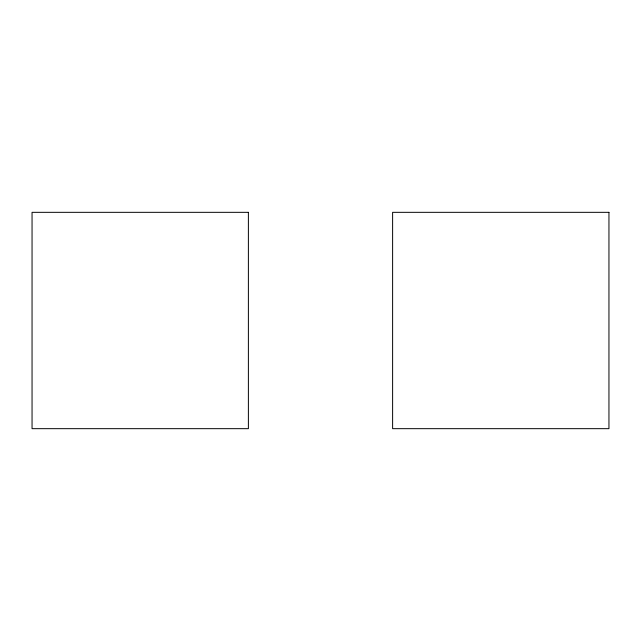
<?xml version="1.0" encoding="UTF-8"?>
<svg xmlns="http://www.w3.org/2000/svg" width="641" height="641" viewBox="0 0 641 641"><rect width="100%" height="100%" fill="white"/><g stroke="black" fill="none" stroke-linecap="round" stroke-linejoin="round"><path stroke-width="0.96" d="M248.388 212.331L32.05 212.331L32.05 428.669L248.388 428.669L248.388 212.331M608.95 212.331L392.613 212.331L392.613 428.669L608.95 428.669L608.95 212.331"/></g></svg>
